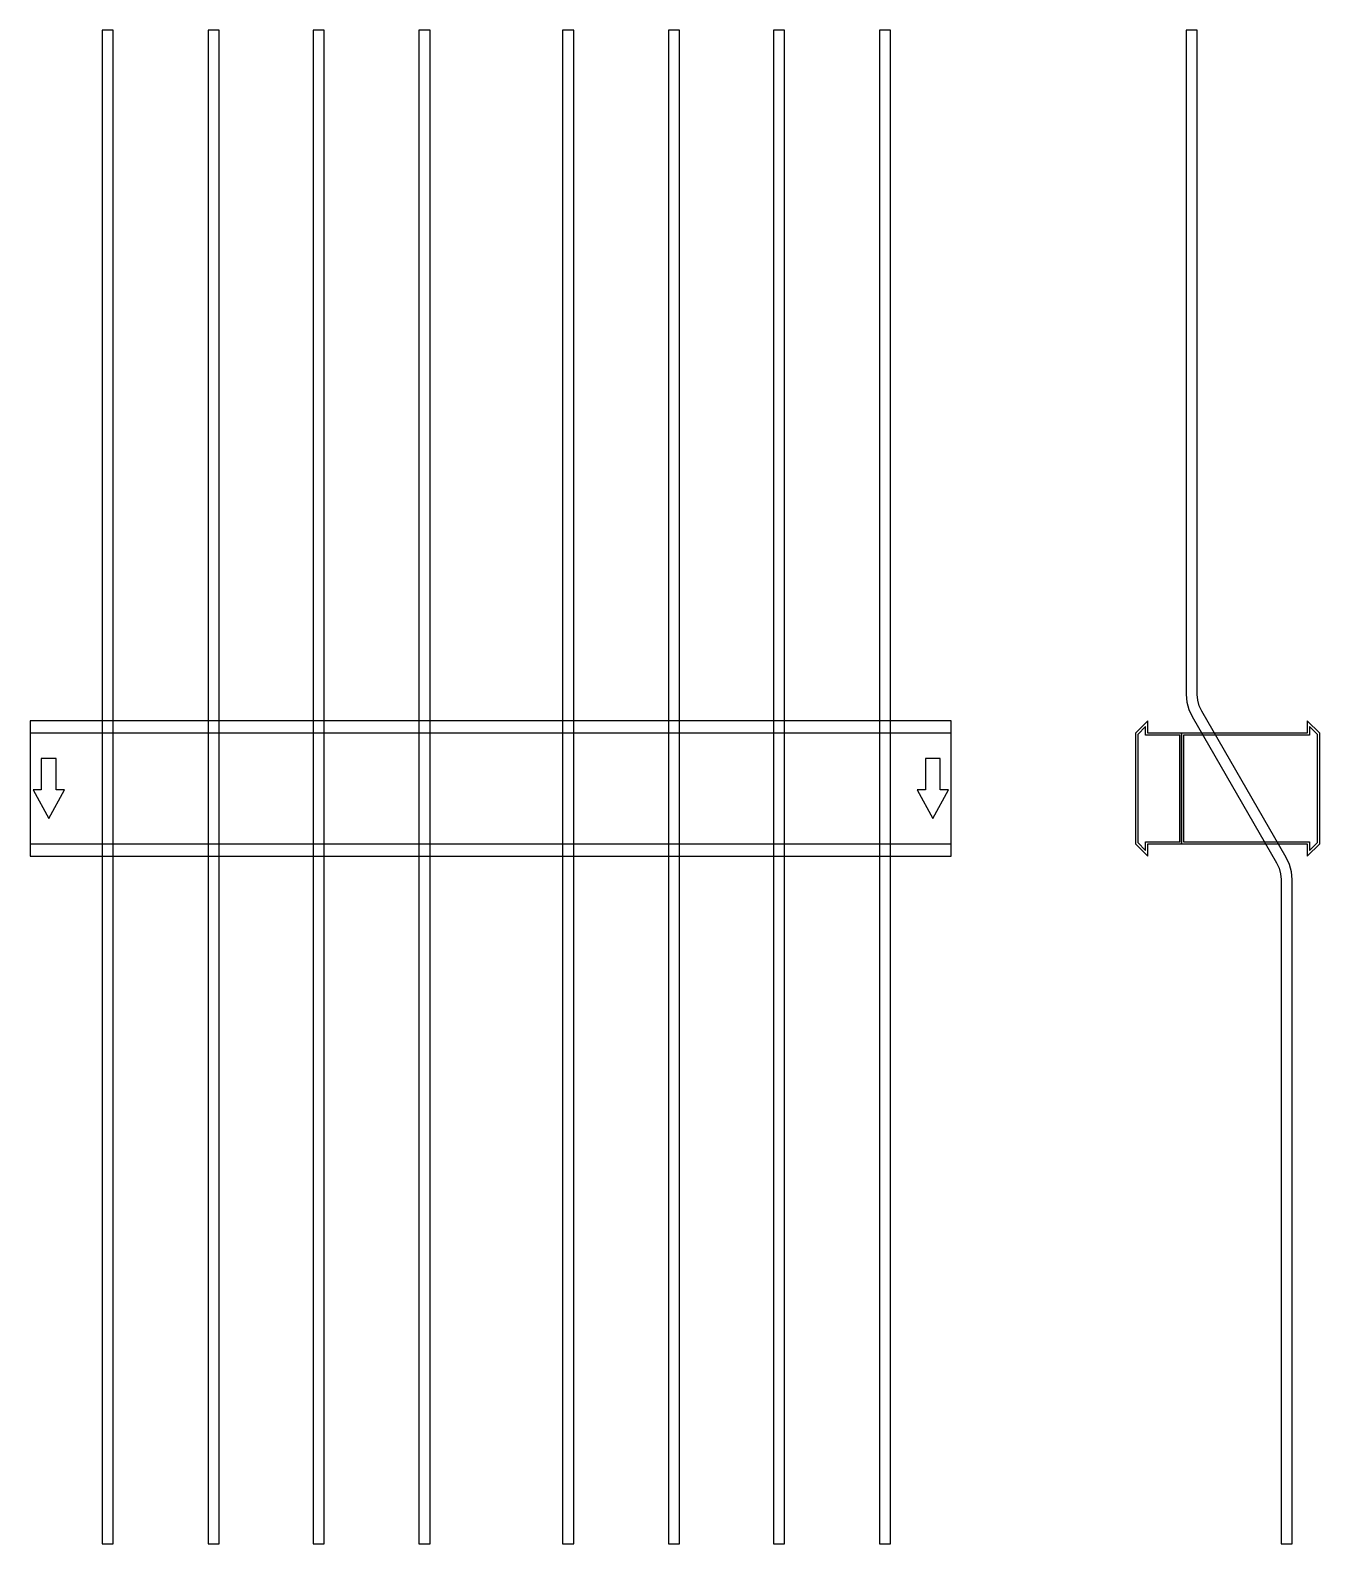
# Model space of a CAD drawing. Extents: x 0 to 1400, y -820 to 823.
import ezdxf

# ---------------------------------------------------------------- set-up
doc = ezdxf.new("R2010")
doc.units = 0
doc.layers.add('Halfen', color=7, linetype='CONTINUOUS')

msp = doc.modelspace()

# ---------------------------------------------------------------- linework, layer by layer
at = {"layer": 'Halfen', "color": 7}
for points in [[(90, -819.914), (90, 823.254), (78, 823.254), (78, -819.914)], [(205, -819.914), (205, 823.254), (193, 823.254), (193, -819.914)], [(319, -819.914), (319, 823.254), (307, 823.254), (307, -819.914)], [(434, -819.914), (434, 823.254), (422, 823.254), (422, -819.914)], [(590, -819.914), (590, 823.254), (578, 823.254), (578, -819.914)], [(705, -819.914), (705, 823.254), (693, 823.254), (693, -819.914)], [(819, -819.914), (819, 823.254), (807, 823.254), (807, -819.914)], [(934, -819.914), (934, 823.254), (922, 823.254), (922, -819.914)], [(1370, -819.914), (1370, -98.785), (1369.271, -90.449), (1367.105, -82.368), (1363.569, -74.785), (1271.823, 84.124), (1269.171, 89.812), (1267.547, 95.873), (1267, 102.124), (1267, 162.254), (1267, 823.254), (1255, 823.254), (1255, 162.254), (1255, 102.124), (1255.729, 93.789), (1257.895, 85.707), (1261.431, 78.124), (1353.177, -80.785), (1355.829, -86.472), (1357.453, -92.533), (1358, -98.785), (1358, -819.914)], [(0, -73.5), (1000, -73.5), (1000, 73.5), (0, 73.5)], [(1250, -60), (1250, 60), (1213.5, 60), (1213.5, 73.5), (1200, 60), (1200, -60), (1213.5, -73.5), (1213.5, -60)], [(1248, -58), (1248, 58), (1211, 58), (1211, 67.25), (1202.5, 58.75), (1202.5, -58.75), (1211, -67.25), (1211, -58)], [(1400, -60), (1400, 60), (1386.5, 73.5), (1386.5, 60), (1250, 60), (1250, -60), (1386.5, -60), (1386.5, -73.5)], [(1397.5, -58.75), (1397.5, 58.75), (1389, 67.25), (1389, 58), (1252, 58), (1252, -58), (1389, -58), (1389, -67.25)], [(0, -60), (1000, -60), (1000, 60), (0, 60)], [(20, -32.5), (37, -1.5), (28, -1.5), (28, 32.5), (12, 32.5), (12, -1.5), (3, -1.5)], [(980, -32.5), (997, -1.5), (988, -1.5), (988, 32.5), (972, 32.5), (972, -1.5), (963, -1.5)]]:
    msp.add_lwpolyline(points, close=True, dxfattribs=at)

doc.saveas('drawing.dxf')
